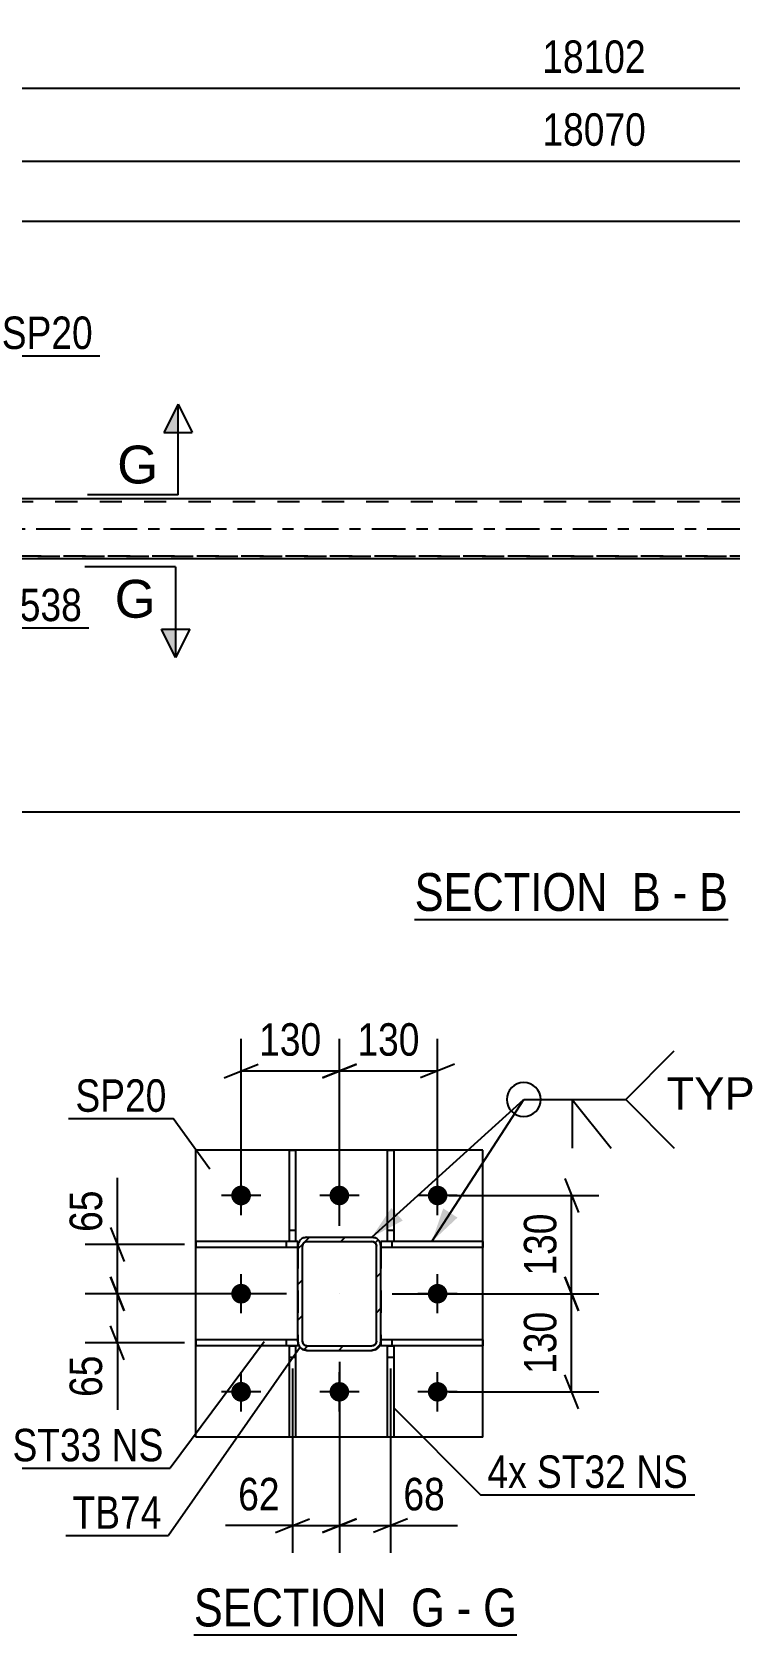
# Model space of a CAD drawing. Header units: millimetres. Extents: x 0 to 841, y 0 to 594.
# Drawn here: x 351.3 to 412.8, y 144.9 to 286.4 of the extents above; entities that cross this region are included whole.
import ezdxf

# ---------------------------------------------------------------- set-up
doc = ezdxf.new("R2010")
doc.units = ezdxf.units.MM
doc.linetypes.add('DXK_LINE_DOT2', pattern=[3.9198, 1.9599, -1.9599])
doc.linetypes.add('DXK_LINE_DOT3', pattern=[5.9187, 2.979, -0.9799, 0.9799, -0.9799])
doc.styles.add('Arial', font='ARIAL.TTF', dxfattribs={"height": 0.2})
doc.styles.add('Arial Narrow', font='ARIALN.TTF', dxfattribs={"height": 0.2})

# ---------------------------------------------------------------- blocks, each defined once
blk = doc.blocks.new('Unknown-814521776-12 - 2731')
at = {"color": 6, "linetype": 'Continuous'}
blk.add_line((385.02, 208.04), (412.67, 208.04), dxfattribs=at)
at = {"color": 0, "linetype": 'Continuous'}
for points in [[(403.13, 208.79), (403.13, 212.29), (385.02, 212.29), (385.02, 208.79)], [(406.74, 208.79), (406.74, 212.29), (404.18, 212.29), (404.18, 208.79)], [(409.06, 208.79), (409.06, 212.29), (407.79, 212.29), (407.79, 208.79)], [(412.67, 208.79), (412.67, 212.29), (410.11, 212.29), (410.11, 208.79)]]:
    blk.add_wipeout(points, dxfattribs=at)
at = {"color": 7, "linetype": 'Continuous', "style": 'Arial Narrow'}
for s, p in [('SECTION ', (385.02, 208.79)), ('B', (404.18, 208.79)), ('B', (410.11, 208.79)), ('-', (407.79, 208.79))]:
    blk.add_text(s, height=3.34, dxfattribs=at).set_placement(p)
blk = doc.blocks.new('Unknown-814521776-17 - 2369')
at = {"color": 6, "linetype": 'Continuous'}
blk.add_line((365.54, 144.88), (394.04, 144.88), dxfattribs=at)
at = {"color": 0, "linetype": 'Continuous'}
for points in [[(383.65, 145.63), (383.65, 149.13), (365.54, 149.13), (365.54, 145.63)], [(387.68, 145.63), (387.68, 149.13), (384.7, 149.13), (384.7, 145.63)], [(390.01, 145.63), (390.01, 149.13), (388.73, 149.13), (388.73, 145.63)], [(394.04, 145.63), (394.04, 149.13), (391.06, 149.13), (391.06, 145.63)]]:
    blk.add_wipeout(points, dxfattribs=at)
at = {"color": 7, "linetype": 'Continuous', "style": 'Arial Narrow'}
for s, p in [('SECTION ', (365.54, 145.63)), ('G', (384.7, 145.63)), ('G', (391.06, 145.63)), ('-', (388.73, 145.63))]:
    blk.add_text(s, height=3.34, dxfattribs=at).set_placement(p)
blk = doc.blocks.new('Part-814521776-2860 - 2731')
at = {"color": 7, "linetype": 'DXK_LINE_DOT2'}
for p, q in [((735.49, 244.91), (73.46, 244.91)), ((736.21, 240.11), (73.46, 240.11)), ((73.46, 240.11), (735.49, 240.11))]:
    blk.add_line(p, q, dxfattribs=at)
at = {"color": 2, "linetype": 'Continuous'}
for p, q in [((590.39, 245.15), (340.98, 245.15)), ((590.39, 239.87), (340.98, 239.87))]:
    blk.add_line(p, q, dxfattribs=at)
at = {"color": 7, "linetype": 'DXK_LINE_DOT3'}
blk.add_line((73.46, 242.51), (735.87, 242.51), dxfattribs=at)
blk = doc.blocks.new('Bolt-814521776-2536 - 2369')
at = {"linetype": 'Continuous'}
for points in [[(368.84, 183.67, -1), (370.58, 183.67, -1)], [(377.51, 183.67, -1), (379.24, 183.67, -1)], [(386.18, 183.67, -1), (387.91, 183.67, -1)], [(368.84, 175, -1), (370.58, 175, -1)], [(386.18, 175, -1), (387.91, 175, -1)], [(368.84, 166.34, -1), (370.58, 166.34, -1)], [(377.51, 166.34, -1), (379.24, 166.34, -1)], [(386.18, 166.34, -1), (387.91, 166.34, -1)]]:
    blk.add_hatch(color=1, dxfattribs=at).paths.add_polyline_path(points)
at = {"color": 1, "linetype": 'Continuous'}
for p, q in [((369.71, 181.94), (369.71, 185.4)), ((378.38, 181.94), (378.38, 185.4)), ((387.04, 181.94), (387.04, 185.4)), ((371.44, 183.67), (367.98, 183.67)), ((380.11, 183.67), (376.64, 183.67)), ((388.78, 183.67), (385.31, 183.67)), ((369.71, 173.27), (369.71, 176.74)), ((387.04, 173.27), (387.04, 176.74)), ((371.44, 175), (367.98, 175)), ((388.78, 175), (385.31, 175)), ((369.71, 164.6), (369.71, 168.07)), ((378.38, 164.6), (378.38, 168.07)), ((387.04, 164.6), (387.04, 168.07)), ((371.44, 166.34), (367.98, 166.34)), ((380.11, 166.34), (376.64, 166.34)), ((388.78, 166.34), (385.31, 166.34))]:
    blk.add_line(p, q, dxfattribs=at)
blk = doc.blocks.new('Part-814521776-2472 - 2369')
at = {"color": 2, "linetype": 'Continuous'}
for p, q in [((365.71, 162.34), (365.71, 187.67)), ((391.04, 187.67), (365.71, 187.67)), ((391.04, 162.34), (391.04, 187.67)), ((391.04, 162.34), (365.71, 162.34))]:
    blk.add_line(p, q, dxfattribs=at)
blk = doc.blocks.new('Part-814521776-2460 - 2369')
at = {"linetype": 'Continuous'}
h = blk.add_hatch(dxfattribs=at)
h.set_pattern_fill('', scale=0.7, style=0, pattern_type=0)
h.set_pattern_definition([(45, (381.81, 179.7703), (-1.57154, 1.57154), [])])
h.paths.add_polyline_path([(381.98, 179.51), (381.81, 179.77), (381.55, 179.94), (381.24, 180), (375.51, 180), (375.2, 179.94), (374.95, 179.77), (374.77, 179.51), (374.71, 179.2), (374.71, 170.8), (374.77, 170.5), (374.95, 170.24), (375.2, 170.07), (375.51, 170), (381.24, 170), (381.55, 170.07), (381.81, 170.24), (381.98, 170.5), (382.04, 170.8), (382.04, 179.2)])
h.paths.add_polyline_path([(381.64, 170.8), (381.61, 170.65), (381.53, 170.52), (381.4, 170.44), (381.24, 170.4), (375.51, 170.4), (375.36, 170.44), (375.23, 170.52), (375.14, 170.65), (375.11, 170.8), (375.11, 179.2), (375.14, 179.36), (375.23, 179.49), (375.36, 179.57), (375.51, 179.6), (381.24, 179.6), (381.4, 179.57), (381.53, 179.49), (381.61, 179.36), (381.64, 179.2)])
at = {"color": 7, "linetype": 'DXK_LINE_DOT2'}
for p, q in [((375.2, 179.94), (375.51, 180)), ((375.51, 180), (381.24, 180)), ((381.24, 180), (381.55, 179.94)), ((374.71, 179.2), (374.77, 179.51)), ((374.71, 179.2), (374.71, 170.8)), ((375.14, 179.36), (375.11, 179.2)), ((375.11, 170.8), (375.11, 179.2)), ((375.23, 179.49), (375.14, 179.36)), ((375.36, 179.57), (375.23, 179.49)), ((375.51, 179.6), (375.36, 179.57)), ((375.51, 179.6), (381.24, 179.6)), ((381.4, 179.57), (381.24, 179.6)), ((381.53, 179.49), (381.4, 179.57)), ((381.61, 179.36), (381.53, 179.49)), ((381.64, 179.2), (381.61, 179.36)), ((381.64, 170.8), (381.64, 179.2)), ((381.98, 179.51), (382.04, 179.2)), ((382.04, 179.2), (382.04, 170.8)), ((374.77, 170.5), (374.71, 170.8)), ((375.11, 170.8), (375.14, 170.65)), ((375.14, 170.65), (375.23, 170.52)), ((375.51, 170), (375.2, 170.07)), ((375.23, 170.52), (375.36, 170.44)), ((375.36, 170.44), (375.51, 170.4)), ((375.51, 170.4), (381.24, 170.4)), ((375.51, 170), (381.24, 170)), ((381.24, 170.4), (381.4, 170.44)), ((381.55, 170.07), (381.24, 170)), ((381.4, 170.44), (381.53, 170.52)), ((381.53, 170.52), (381.61, 170.65)), ((381.61, 170.65), (381.64, 170.8)), ((382.04, 170.8), (381.98, 170.5))]:
    blk.add_line(p, q, dxfattribs=at)
at = {"color": 2, "linetype": 'Continuous'}
for p, q in [((375.51, 180), (375.2, 179.94)), ((375.51, 180), (381.24, 180)), ((381.55, 179.94), (381.24, 180)), ((374.77, 179.51), (374.71, 179.2)), ((374.71, 170.8), (374.71, 179.2)), ((375.11, 179.2), (375.14, 179.36)), ((375.11, 170.8), (375.11, 179.2)), ((375.14, 179.36), (375.23, 179.49)), ((375.23, 179.49), (375.36, 179.57)), ((375.36, 179.57), (375.51, 179.6)), ((375.51, 179.6), (381.24, 179.6)), ((381.24, 179.6), (381.4, 179.57)), ((381.4, 179.57), (381.53, 179.49)), ((381.53, 179.49), (381.61, 179.36)), ((381.61, 179.36), (381.64, 179.2)), ((381.64, 170.8), (381.64, 179.2)), ((382.04, 179.2), (381.98, 179.51)), ((382.04, 170.8), (382.04, 179.2)), ((374.71, 170.8), (374.77, 170.5)), ((375.14, 170.65), (375.11, 170.8)), ((375.23, 170.52), (375.14, 170.65)), ((375.2, 170.07), (375.51, 170)), ((375.36, 170.44), (375.23, 170.52)), ((375.51, 170.4), (375.36, 170.44)), ((375.51, 170.4), (381.24, 170.4)), ((375.51, 170), (381.24, 170)), ((381.4, 170.44), (381.24, 170.4)), ((381.24, 170), (381.55, 170.07)), ((381.53, 170.52), (381.4, 170.44)), ((381.61, 170.65), (381.53, 170.52)), ((381.64, 170.8), (381.61, 170.65)), ((381.98, 170.5), (382.04, 170.8))]:
    blk.add_line(p, q, dxfattribs=at)
at = {"color": 7, "linetype": 'DXK_LINE_DOT3'}
blk.add_line((378.38, 175), (378.38, 175), dxfattribs=at)
at = {"color": 7, "linetype": 'DXK_LINE_DOT2'}
for centre, start, end in [((375.51, 179.2), 112.5, 157.5), ((381.24, 179.2), 22.5, 67.5), ((375.51, 170.8), 202.5, 247.5), ((381.24, 170.8), 292.5, 337.5)]:
    blk.add_arc(centre, 0.8, start, end, dxfattribs=at)
at = {"color": 2, "linetype": 'Continuous'}
for centre, start, end in [((375.51, 179.2), 112.5, 157.5), ((381.24, 179.2), 22.5, 67.5), ((375.51, 170.8), 202.5, 247.5), ((381.24, 170.8), 292.5, 337.5)]:
    blk.add_arc(centre, 0.8, start, end, dxfattribs=at)
blk = doc.blocks.new('Part-814521776-2477 - 2369')
at = {"color": 2, "linetype": 'Continuous'}
for p, q in [((391.04, 170.94), (382.04, 170.94)), ((382.04, 170.81), (382.04, 170.4)), ((382.63, 170.4), (382.04, 170.4)), ((391.04, 170.4), (383.17, 170.4)), ((391.04, 170.94), (391.04, 170.4))]:
    blk.add_line(p, q, dxfattribs=at)
at = {"color": 7, "linetype": 'DXK_LINE_DOT2'}
for p, q in [((382.04, 170.94), (382.04, 170.81)), ((383.17, 170.4), (382.63, 170.4)), ((383.04, 170.4), (383.04, 170.94))]:
    blk.add_line(p, q, dxfattribs=at)
blk = doc.blocks.new('Part-814521776-2513 - 2369')
at = {"color": 2, "linetype": 'Continuous'}
for p, q in [((373.97, 179.61), (373.97, 187.67)), ((373.97, 187.67), (374.5, 187.67)), ((374.5, 187.67), (374.5, 179.61)), ((374.5, 179.61), (373.97, 179.61))]:
    blk.add_line(p, q, dxfattribs=at)
at = {"color": 7, "linetype": 'DXK_LINE_DOT2'}
blk.add_line((373.97, 180.61), (374.5, 180.61), dxfattribs=at)
blk = doc.blocks.new('Part-814521776-2518 - 2369')
at = {"color": 2, "linetype": 'Continuous'}
for p, q in [((382.63, 179.61), (382.63, 187.67)), ((382.63, 187.67), (383.17, 187.67)), ((383.17, 187.67), (383.17, 179.61)), ((383.17, 179.61), (382.63, 179.61))]:
    blk.add_line(p, q, dxfattribs=at)
at = {"color": 7, "linetype": 'DXK_LINE_DOT2'}
blk.add_line((382.63, 180.61), (383.17, 180.61), dxfattribs=at)
blk = doc.blocks.new('Part-814521776-2523 - 2369')
at = {"color": 2, "linetype": 'Continuous'}
for p, q in [((373.97, 162.34), (373.97, 170.41)), ((373.97, 170.41), (374.5, 170.41)), ((374.5, 170.41), (374.5, 162.34)), ((374.5, 162.34), (373.97, 162.34))]:
    blk.add_line(p, q, dxfattribs=at)
at = {"color": 7, "linetype": 'DXK_LINE_DOT2'}
blk.add_line((373.97, 169.41), (374.5, 169.41), dxfattribs=at)
blk = doc.blocks.new('Part-814521776-2533 - 2369')
at = {"color": 2, "linetype": 'Continuous'}
for p, q in [((391.04, 179.6), (382.04, 179.6)), ((382.04, 179.6), (382.04, 179.2)), ((391.04, 179.07), (382.04, 179.07)), ((391.04, 179.6), (391.04, 179.07))]:
    blk.add_line(p, q, dxfattribs=at)
at = {"color": 7, "linetype": 'DXK_LINE_DOT2'}
for p, q in [((382.04, 179.2), (382.04, 179.07)), ((383.04, 179.07), (383.04, 179.6))]:
    blk.add_line(p, q, dxfattribs=at)
blk = doc.blocks.new('Part-814521776-2550 - 2369')
at = {"color": 2, "linetype": 'Continuous'}
for p, q in [((382.63, 162.34), (382.63, 170.41)), ((382.63, 170.41), (383.17, 170.41)), ((383.17, 170.41), (383.17, 162.34)), ((383.17, 162.34), (382.63, 162.34))]:
    blk.add_line(p, q, dxfattribs=at)
at = {"color": 7, "linetype": 'DXK_LINE_DOT2'}
blk.add_line((382.63, 169.41), (383.17, 169.41), dxfattribs=at)
blk = doc.blocks.new('Part-814521776-2555 - 2369')
at = {"color": 2, "linetype": 'Continuous'}
for p, q in [((374.71, 179.6), (365.71, 179.6)), ((365.71, 179.6), (365.71, 179.07)), ((374.71, 179.07), (365.71, 179.07)), ((374.71, 179.2), (374.71, 179.6))]:
    blk.add_line(p, q, dxfattribs=at)
at = {"color": 7, "linetype": 'DXK_LINE_DOT2'}
for p, q in [((373.71, 179.07), (373.71, 179.6)), ((374.71, 179.2), (374.71, 179.07))]:
    blk.add_line(p, q, dxfattribs=at)
blk = doc.blocks.new('Part-814521776-2562 - 2369')
at = {"color": 2, "linetype": 'Continuous'}
for p, q in [((374.71, 170.94), (365.71, 170.94)), ((365.71, 170.94), (365.71, 170.4)), ((373.97, 170.4), (365.71, 170.4)), ((374.71, 170.4), (374.5, 170.4)), ((374.71, 170.8), (374.71, 170.4))]:
    blk.add_line(p, q, dxfattribs=at)
at = {"color": 7, "linetype": 'DXK_LINE_DOT2'}
for p, q in [((373.71, 170.4), (373.71, 170.94)), ((374.5, 170.4), (373.97, 170.4)), ((374.71, 170.8), (374.71, 170.94))]:
    blk.add_line(p, q, dxfattribs=at)
blk = doc.blocks.new('StraightDimension-814521776-10578 - 2731')
at = {"color": 7, "linetype": 'Continuous'}
blk.add_line((64.84, 274.98), (736.87, 274.98), dxfattribs=at)
at = {"color": 0}
blk.add_wipeout([(406.03, 275.73), (406.03, 279.93), (395.69, 279.93), (395.69, 275.73)], dxfattribs=at)
at = {"color": 3, "style": 'Arial Narrow'}
blk.add_text('18070', height=2.863, dxfattribs=at).set_placement((396.29, 276.33))
blk = doc.blocks.new('StraightDimension-814521776-3153 - 2731')
at = {"color": 7, "linetype": 'Continuous'}
blk.add_line((335.78, 217.54), (591.18, 217.54), dxfattribs=at)
blk = doc.blocks.new('StraightDimension-814521776-3166 - 2731')
at = {"color": 7, "linetype": 'Continuous'}
blk.add_line((64.2, 281.41), (737.51, 281.41), dxfattribs=at)
at = {"color": 0}
blk.add_wipeout([(406.03, 282.16), (406.03, 286.36), (395.68, 286.36), (395.68, 282.16)], dxfattribs=at)
at = {"color": 3, "style": 'Arial Narrow'}
blk.add_text('18102', height=2.863, dxfattribs=at).set_placement((396.28, 282.76))
blk = doc.blocks.new('StraightDimension-814521776-3183 - 2731')
at = {"color": 7, "linetype": 'Continuous'}
blk.add_line((335.78, 269.67), (591.18, 269.67), dxfattribs=at)
blk = doc.blocks.new('StraightDimension-814521776-2601 - 2369')
at = {"color": 7, "linetype": 'Continuous'}
for p, q in [((378.38, 181), (378.38, 197.51)), ((387.04, 184.67), (387.04, 197.51)), ((376.88, 194.06), (379.88, 195.26)), ((388.54, 195.26), (385.54, 194.06)), ((378.38, 194.66), (387.04, 194.66))]:
    blk.add_line(p, q, dxfattribs=at)
at = {"color": 0}
blk.add_wipeout([(386.05, 195.41), (386.05, 199.61), (379.37, 199.61), (379.37, 195.41)], dxfattribs=at)
at = {"color": 3, "style": 'Arial Narrow'}
blk.add_text('130', height=2.863, dxfattribs=at).set_placement((379.97, 196.01))
blk = doc.blocks.new('StraightDimension-814521776-2588 - 2369')
at = {"color": 7, "linetype": 'Continuous'}
for p, q in [((358.19, 176.5), (359.39, 173.5)), ((373.71, 175), (355.94, 175)), ((358.79, 170.67), (358.79, 175)), ((359.39, 169.17), (358.19, 172.17)), ((364.71, 170.67), (355.94, 170.67)), ((358.79, 170.67), (358.79, 164.76)), ((358.79, 170.67), (358.79, 164.76))]:
    blk.add_line(p, q, dxfattribs=at)
at = {"color": 0}
blk.add_wipeout([(358.04, 170.15), (353.84, 170.15), (353.84, 165.29), (358.04, 165.29)], dxfattribs=at)
at = {"color": 3, "style": 'Arial Narrow'}
blk.add_text('65', height=2.863, rotation=90.0002, dxfattribs=at).set_placement((357.44, 165.89))
blk = doc.blocks.new('StraightDimension-814521776-2567 - 2369')
at = {"color": 7, "linetype": 'Continuous'}
for p, q in [((398.27, 185.17), (399.47, 182.17)), ((388.04, 183.67), (401.27, 183.67)), ((398.87, 175), (398.87, 183.67)), ((399.47, 173.5), (398.27, 176.5)), ((383.04, 175), (401.27, 175))]:
    blk.add_line(p, q, dxfattribs=at)
at = {"color": 0}
blk.add_wipeout([(398.12, 182.68), (393.92, 182.68), (393.92, 176), (398.12, 176)], dxfattribs=at)
at = {"color": 3, "style": 'Arial Narrow'}
blk.add_text('130', height=2.863, rotation=90.0002, dxfattribs=at).set_placement((397.52, 176.6))
blk = doc.blocks.new('StraightDimension-814521776-2577 - 2369')
at = {"color": 7, "linetype": 'Continuous'}
for p, q in [((398.27, 176.5), (399.47, 173.5)), ((383.04, 175), (401.27, 175)), ((398.87, 166.34), (398.87, 175)), ((399.47, 164.84), (398.27, 167.84)), ((388.04, 166.34), (401.27, 166.34))]:
    blk.add_line(p, q, dxfattribs=at)
at = {"color": 0}
blk.add_wipeout([(398.12, 174.01), (393.92, 174.01), (393.92, 167.33), (398.12, 167.33)], dxfattribs=at)
at = {"color": 3, "style": 'Arial Narrow'}
blk.add_text('130', height=2.863, rotation=90.0002, dxfattribs=at).set_placement((397.52, 167.93))
blk = doc.blocks.new('StraightDimension-814521776-2594 - 2369')
at = {"color": 7, "linetype": 'Continuous'}
for p, q in [((358.79, 179.34), (358.79, 185.24)), ((358.79, 179.34), (358.79, 185.24)), ((358.19, 180.84), (359.39, 177.84)), ((364.71, 179.34), (355.94, 179.34)), ((358.79, 175), (358.79, 179.34)), ((359.39, 173.5), (358.19, 176.5)), ((373.71, 175), (355.94, 175))]:
    blk.add_line(p, q, dxfattribs=at)
at = {"color": 0}
blk.add_wipeout([(358.04, 184.72), (353.84, 184.72), (353.84, 179.86), (358.04, 179.86)], dxfattribs=at)
at = {"color": 3, "style": 'Arial Narrow'}
blk.add_text('65', height=2.863, rotation=90.0002, dxfattribs=at).set_placement((357.44, 180.46))
blk = doc.blocks.new('StraightDimension-814521776-2610 - 2369')
at = {"color": 7, "linetype": 'Continuous'}
for p, q in [((369.71, 184.67), (369.71, 197.51)), ((378.38, 181), (378.38, 197.51)), ((368.21, 194.06), (371.21, 195.26)), ((379.88, 195.26), (376.88, 194.06)), ((369.71, 194.66), (378.38, 194.66))]:
    blk.add_line(p, q, dxfattribs=at)
at = {"color": 0}
blk.add_wipeout([(377.39, 195.41), (377.39, 199.61), (370.7, 199.61), (370.7, 195.41)], dxfattribs=at)
at = {"color": 3, "style": 'Arial Narrow'}
blk.add_text('130', height=2.863, dxfattribs=at).set_placement((371.3, 196.01))
blk = doc.blocks.new('StraightDimension-814521776-2620 - 2369')
at = {"color": 7, "linetype": 'Continuous'}
for p, q in [((378.38, 169), (378.38, 152.13)), ((382.9, 168.41), (382.9, 152.13)), ((376.88, 153.93), (379.88, 155.13)), ((378.38, 154.53), (382.9, 154.53)), ((384.4, 155.13), (381.4, 153.93)), ((382.9, 154.53), (388.81, 154.53)), ((382.9, 154.53), (388.81, 154.53))]:
    blk.add_line(p, q, dxfattribs=at)
at = {"color": 0}
blk.add_wipeout([(388.28, 155.28), (388.28, 159.48), (383.43, 159.48), (383.43, 155.28)], dxfattribs=at)
at = {"color": 3, "style": 'Arial Narrow'}
blk.add_text('68', height=2.863, dxfattribs=at).set_placement((384.03, 155.88))
blk = doc.blocks.new('StraightDimension-814521776-2629 - 2369')
at = {"color": 7, "linetype": 'Continuous'}
for p, q in [((374.23, 168.41), (374.23, 152.13)), ((378.38, 169), (378.38, 152.13)), ((374.23, 154.53), (368.33, 154.53)), ((374.23, 154.53), (368.33, 154.53)), ((372.73, 153.93), (375.73, 155.13)), ((374.23, 154.53), (378.38, 154.53)), ((379.88, 155.13), (376.88, 153.93))]:
    blk.add_line(p, q, dxfattribs=at)
at = {"color": 0}
blk.add_wipeout([(373.71, 155.28), (373.71, 159.48), (368.85, 159.48), (368.85, 155.28)], dxfattribs=at)
at = {"color": 3, "style": 'Arial Narrow'}
blk.add_text('62', height=2.863, dxfattribs=at).set_placement((369.45, 155.88))
blk = doc.blocks.new('Mark-814521776-2947 - 2731')
at = {"color": 0}
blk.add_wipeout([(356.63, 258.39), (356.63, 261.39), (348.59, 261.39), (348.59, 258.39)], dxfattribs=at)
blk.add_wipeout([(356.63, 258.39), (356.63, 261.39), (348.59, 261.39), (348.59, 258.39)], dxfattribs=at)
at = {"color": 30, "linetype": 'Continuous'}
for p, q in [((344.72, 253.95), (347.99, 257.79)), ((347.99, 257.79), (357.23, 257.79))]:
    blk.add_line(p, q, dxfattribs=at)
at = {"color": 3, "style": 'Arial Narrow'}
blk.add_text('SP20', height=2.863, dxfattribs=at).set_placement((348.59, 258.39))
blk = doc.blocks.new('Mark-814521776-2957 - 2731')
at = {"color": 0}
blk.add_wipeout([(355.68, 234.37), (355.68, 237.37), (346.17, 237.37), (346.17, 234.37)], dxfattribs=at)
blk.add_wipeout([(355.68, 234.37), (355.68, 237.37), (346.17, 237.37), (346.17, 234.37)], dxfattribs=at)
at = {"color": 30, "linetype": 'Continuous'}
for p, q in [((340.78, 239.66), (345.57, 233.77)), ((345.57, 233.77), (356.28, 233.77))]:
    blk.add_line(p, q, dxfattribs=at)
at = {"color": 3, "style": 'Arial Narrow'}
blk.add_text('PL538', height=2.863, dxfattribs=at).set_placement((346.17, 234.37))
blk = doc.blocks.new('SectionMark-814521776-3224 - 2731')
at = {"linetype": 'Continuous'}
for points in [[(316.31, 251.02), (315.06, 251.02), (315.06, 253.52)], [(364.15, 251.02), (362.9, 251.02), (364.15, 253.52)]]:
    blk.add_hatch(color=6, dxfattribs=at).paths.add_polyline_path(points)
at = {"color": 6, "linetype": 'Continuous'}
for p, q in [((313.81, 251.02), (315.06, 253.52)), ((315.06, 245.52), (315.06, 253.52)), ((315.06, 253.52), (316.31, 251.02)), ((364.15, 253.52), (362.9, 251.02)), ((364.15, 245.52), (364.15, 253.52)), ((364.15, 253.52), (365.4, 251.02)), ((316.31, 251.02), (313.81, 251.02)), ((362.9, 251.02), (365.4, 251.02)), ((315.06, 245.52), (323.06, 245.52)), ((364.15, 245.52), (356.15, 245.52))]:
    blk.add_line(p, q, dxfattribs=at)
at = {"color": 0, "linetype": 'Continuous'}
for points in [[(320.44, 246.52), (320.44, 250.02), (316.81, 250.02), (316.81, 246.52)], [(362.4, 246.52), (362.4, 250.02), (358.77, 250.02), (358.77, 246.52)]]:
    blk.add_wipeout(points, dxfattribs=at)
at = {"color": 3, "linetype": 'Continuous', "style": 'Arial'}
for p in [(316.81, 246.52), (358.77, 246.52)]:
    blk.add_text('G', height=3.34, dxfattribs=at).set_placement(p)
blk = doc.blocks.new('SectionMark-814521776-3228 - 2731')
at = {"linetype": 'Continuous'}
for points in [[(314.2, 233.67), (315.45, 233.67), (314.2, 231.17)], [(362.68, 233.67), (363.93, 233.67), (363.93, 231.17)]]:
    blk.add_hatch(color=6, dxfattribs=at).paths.add_polyline_path(points)
at = {"color": 6, "linetype": 'Continuous'}
for p, q in [((314.2, 239.17), (322.2, 239.17)), ((314.2, 239.17), (314.2, 231.17)), ((363.93, 239.17), (355.93, 239.17)), ((363.93, 239.17), (363.93, 231.17)), ((314.2, 231.17), (312.95, 233.67)), ((315.45, 233.67), (312.95, 233.67)), ((314.2, 231.17), (315.45, 233.67)), ((362.68, 233.67), (365.18, 233.67)), ((363.93, 231.17), (362.68, 233.67)), ((365.18, 233.67), (363.93, 231.17))]:
    blk.add_line(p, q, dxfattribs=at)
at = {"color": 0, "linetype": 'Continuous'}
for points in [[(319.58, 234.67), (319.58, 238.17), (315.95, 238.17), (315.95, 234.67)], [(362.18, 234.67), (362.18, 238.17), (358.55, 238.17), (358.55, 234.67)]]:
    blk.add_wipeout(points, dxfattribs=at)
at = {"color": 3, "linetype": 'Continuous', "style": 'Arial'}
for p in [(315.95, 234.67), (358.55, 234.67)]:
    blk.add_text('G', height=3.34, dxfattribs=at).set_placement(p)
blk = doc.blocks.new('Mark-814521776-2456 - 2369')
at = {"color": 0}
blk.add_wipeout([(362.69, 154.25), (362.69, 157.25), (354.83, 157.25), (354.83, 154.25)], dxfattribs=at)
blk.add_wipeout([(362.69, 154.25), (362.69, 157.25), (354.83, 157.25), (354.83, 154.25)], dxfattribs=at)
at = {"color": 30, "linetype": 'Continuous'}
for p in [(374.93, 170.29), (354.23, 153.65)]:
    blk.add_line(p, (363.29, 153.65), dxfattribs=at)
at = {"color": 3, "style": 'Arial Narrow'}
blk.add_text('TB74', height=2.863, dxfattribs=at).set_placement((354.83, 154.25))
blk = doc.blocks.new('Mark-814521776-2468 - 2369')
at = {"color": 0}
blk.add_wipeout([(363.12, 191.06), (363.12, 194.06), (355.09, 194.06), (355.09, 191.06)], dxfattribs=at)
blk.add_wipeout([(363.12, 191.06), (363.12, 194.06), (355.09, 194.06), (355.09, 191.06)], dxfattribs=at)
at = {"color": 30, "linetype": 'Continuous'}
for p in [(354.49, 190.46), (366.95, 185.98)]:
    blk.add_line(p, (363.72, 190.46), dxfattribs=at)
at = {"color": 3, "style": 'Arial Narrow'}
blk.add_text('SP20', height=2.863, dxfattribs=at).set_placement((355.09, 191.06))
blk = doc.blocks.new('WeldMark-814521776-2638 - 2369')
at = {"linetype": 'Continuous'}
for points in [[(383.97, 181.46), (381.24, 180), (382.96, 182.57)], [(388.8, 181.72), (386.54, 179.6), (387.54, 182.53)]]:
    blk.add_hatch(color=30, dxfattribs=at).paths.add_polyline_path(points)
at = {"color": 30, "linetype": 'Continuous'}
for p, q in [((381.24, 180), (394.64, 192.14)), ((386.54, 179.6), (394.64, 192.14)), ((394.64, 192.14), (403.64, 192.14))]:
    blk.add_line(p, q, dxfattribs=at)
at = {"color": 3, "linetype": 'Continuous'}
for q in [(402.35, 187.85), (398.92, 187.85)]:
    blk.add_line((398.92, 192.14), q, dxfattribs=at)
for start, end in [(90, 270), (270, 90)]:
    blk.add_arc((394.64, 192.14), 1.5, start, end, dxfattribs=at)
at = {"color": 0, "linetype": 'Continuous'}
blk.add_wipeout([(415.01, 191.24), (415.01, 194.24), (407.24, 194.24), (407.24, 191.24)], dxfattribs=at)
blk.add_wipeout([(415.01, 191.24), (415.01, 194.24), (407.24, 194.24), (407.24, 191.24)], dxfattribs=at)
at = {"color": 3, "linetype": 'Continuous'}
for q in [(407.92, 196.43), (407.92, 187.85)]:
    blk.add_line((403.64, 192.14), q, dxfattribs=at)
at = {"color": 3, "linetype": 'Continuous', "style": 'Arial'}
blk.add_text('TYP', height=2.865, dxfattribs=at).set_placement((407.24, 191.24))
blk = doc.blocks.new('MarkSet-814521776-2691 - 2369')
at = {"color": 0}
for points in [[(348.64, 160.21), (348.64, 163.21), (345.17, 163.21), (345.17, 160.21)], [(357.39, 160.21), (357.39, 163.21), (349.54, 163.21), (349.54, 160.21)], [(362.86, 160.21), (362.86, 163.21), (358.29, 163.21), (358.29, 160.21)]]:
    blk.add_wipeout(points, dxfattribs=at)
for points in [[(348.64, 160.21), (348.64, 163.21), (345.17, 163.21), (345.17, 160.21)], [(357.39, 160.21), (357.39, 163.21), (349.54, 163.21), (349.54, 160.21)], [(362.86, 160.21), (362.86, 163.21), (358.29, 163.21), (358.29, 160.21)]]:
    blk.add_wipeout(points, dxfattribs=at)
at = {"color": 30, "linetype": 'Continuous'}
for p in [(371.75, 170.74), (344.57, 159.61)]:
    blk.add_line(p, (363.46, 159.61), dxfattribs=at)
at = {"color": 3, "style": 'Arial Narrow'}
for s, p in [('4x', (345.17, 160.21)), ('ST33', (349.54, 160.21)), ('NS', (358.29, 160.21))]:
    blk.add_text(s, height=2.863, dxfattribs=at).set_placement(p)
blk = doc.blocks.new('MarkSet-814521776-2721 - 2369')
at = {"color": 0}
for points in [[(394.91, 157.86), (394.91, 160.86), (391.44, 160.86), (391.44, 157.86)], [(403.67, 157.86), (403.67, 160.86), (395.81, 160.86), (395.81, 157.86)], [(409.13, 157.86), (409.13, 160.86), (404.57, 160.86), (404.57, 157.86)]]:
    blk.add_wipeout(points, dxfattribs=at)
for points in [[(394.91, 157.86), (394.91, 160.86), (391.44, 160.86), (391.44, 157.86)], [(403.67, 157.86), (403.67, 160.86), (395.81, 160.86), (395.81, 157.86)], [(409.13, 157.86), (409.13, 160.86), (404.57, 160.86), (404.57, 157.86)]]:
    blk.add_wipeout(points, dxfattribs=at)
at = {"color": 30, "linetype": 'Continuous'}
for p, q in [((383.16, 164.95), (390.84, 157.26)), ((390.84, 157.26), (409.73, 157.26))]:
    blk.add_line(p, q, dxfattribs=at)
at = {"color": 3, "style": 'Arial Narrow'}
for s, p in [('4x', (391.44, 157.86)), ('ST32', (395.81, 157.86)), ('NS', (404.57, 157.86))]:
    blk.add_text(s, height=2.863, dxfattribs=at).set_placement(p)

msp = doc.modelspace()

# ---------------------------------------------------------------- block references
for name in ['StraightDimension-814521776-10578 - 2731', 'Part-814521776-2860 - 2731', 'Unknown-814521776-12 - 2731', 'Part-814521776-2472 - 2369', 'Part-814521776-2513 - 2369', 'Part-814521776-2518 - 2369', 'Bolt-814521776-2536 - 2369', 'Part-814521776-2460 - 2369', 'Part-814521776-2555 - 2369', 'Part-814521776-2533 - 2369', 'Part-814521776-2562 - 2369', 'Part-814521776-2523 - 2369', 'Part-814521776-2477 - 2369', 'Part-814521776-2550 - 2369', 'Unknown-814521776-17 - 2369']:
    msp.add_blockref(name, (0, 0))

# ---------------------------------------------------------------- next in the draw order: block references
for name in ['StraightDimension-814521776-3166 - 2731', 'Mark-814521776-2957 - 2731', 'StraightDimension-814521776-3153 - 2731', 'StraightDimension-814521776-2601 - 2369', 'Mark-814521776-2468 - 2369', 'StraightDimension-814521776-2588 - 2369']:
    msp.add_blockref(name, (0, 0))

# ---------------------------------------------------------------- next in the draw order: block references
for name in ['StraightDimension-814521776-3183 - 2731', 'SectionMark-814521776-3228 - 2731', 'StraightDimension-814521776-2594 - 2369', 'StraightDimension-814521776-2567 - 2369']:
    msp.add_blockref(name, (0, 0))

# ---------------------------------------------------------------- next in the draw order: block references
for name in ['Mark-814521776-2947 - 2731', 'StraightDimension-814521776-2610 - 2369', 'WeldMark-814521776-2638 - 2369', 'StraightDimension-814521776-2577 - 2369']:
    msp.add_blockref(name, (0, 0))

# ---------------------------------------------------------------- next in the draw order: block references
for name in ['SectionMark-814521776-3224 - 2731', 'StraightDimension-814521776-2620 - 2369']:
    msp.add_blockref(name, (0, 0))

# ---------------------------------------------------------------- next in the draw order: block references
for name in ['StraightDimension-814521776-2629 - 2369', 'MarkSet-814521776-2721 - 2369']:
    msp.add_blockref(name, (0, 0))

# ---------------------------------------------------------------- next in the draw order: block references
msp.add_blockref('Mark-814521776-2456 - 2369', (0, 0))

# ---------------------------------------------------------------- next in the draw order: block references
msp.add_blockref('MarkSet-814521776-2691 - 2369', (0, 0))

doc.saveas('drawing.dxf')
